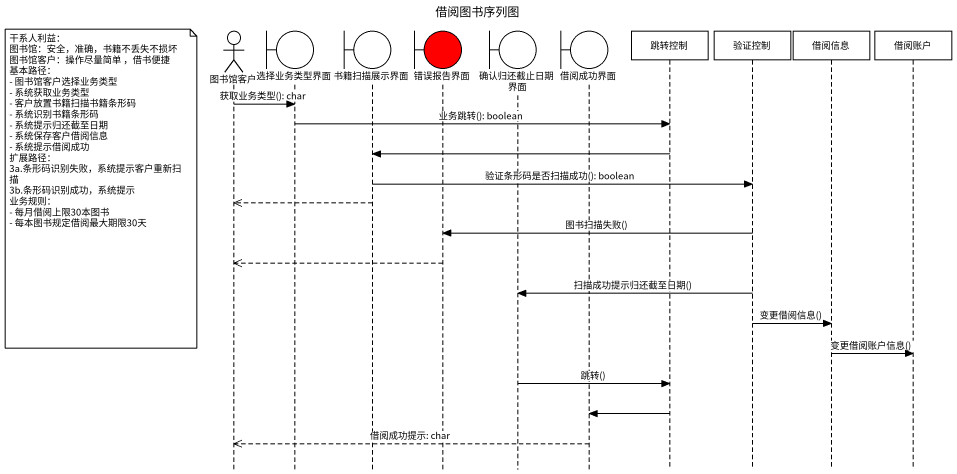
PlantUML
@startuml
title 借阅图书序列图
hide footbox
actor 图书馆客户
boundary 选择业务类型界面
boundary 书籍扫描展示界面
boundary 错误报告界面 #FF0000
boundary 确认归还截止日期界面
boundary 借阅成功界面
participant 跳转控制
participant 验证控制
participant 借阅信息
participant 借阅账户

图书馆客户 -> 选择业务类型界面 : 获取业务类型(): char
选择业务类型界面 -> 跳转控制 : 业务跳转(): boolean
跳转控制 -> 书籍扫描展示界面
书籍扫描展示界面 -> 验证控制 : 验证条形码是否扫描成功(): boolean
note left of 图书馆客户
  干系人利益：
  图书馆：安全，准确，书籍不丢失不损坏
  图书馆客户：操作尽量简单 ，借书便捷
  基本路径：
  - 图书馆客户选择业务类型
  - 系统获取业务类型
  - 客户放置书籍扫描书籍条形码
  - 系统识别书籍条形码
  - 系统提示归还截至日期
  - 系统保存客户借阅信息
  - 系统提示借阅成功
  扩展路径：
  3a.条形码识别失败，系统提示客户重新扫描
  3b.条形码识别成功，系统提示
  业务规则：
  - 每月借阅上限30本图书
  - 每本图书规定借阅最大期限30天
end note
书籍扫描展示界面 -->> 图书馆客户
验证控制 -> 错误报告界面 : 图书扫描失败()
错误报告界面 -->> 图书馆客户
验证控制 -> 确认归还截止日期界面 : 扫描成功提示归还截至日期()
验证控制 -> 借阅信息 : 变更借阅信息()
借阅信息 -> 借阅账户 : 变更借阅账户信息()
确认归还截止日期界面 -> 跳转控制 : 跳转()
跳转控制 -> 借阅成功界面
借阅成功界面 -->> 图书馆客户 : 借阅成功提示: char
@enduml
